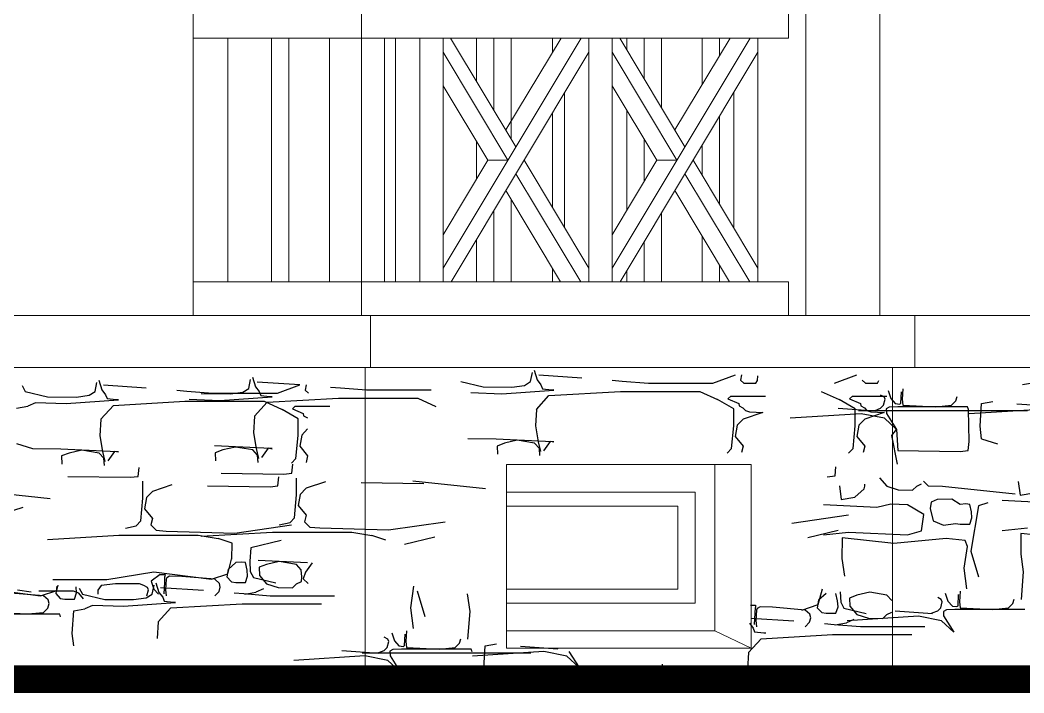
# Model space of a CAD drawing. Header units: millimetres. Extents: x 85048 to 158814, y 1395 to 38919.
# Drawn here: x 95693 to 98593, y 2807 to 4751 of the extents above; entities that cross this region are included whole.
import ezdxf

# ---------------------------------------------------------------- set-up
doc = ezdxf.new("R2010")
doc.units = ezdxf.units.MM
doc.layers.add('hatches', color=8, linetype='Continuous')
doc.layers.add('wall', color=5, linetype='Continuous')

msp = doc.modelspace()

# ---------------------------------------------------------------- linework, layer by layer
at = {"layer": 'hatches', "color": 252, "ltscale": 50, "true_color": 0x8f9991}
for p, q in [((96353.2, 3687.1, -100.2), (96358.4, 3713.2, -100.2)), ((96364, 3719.9, -100.2), (96372.6, 3691.8, -100.2)), ((97167.6, 3706.6, -96.4), (97172.7, 3732.6, -96.4)), ((97178.3, 3739.4, -96.4), (97186.9, 3711.3, -96.4)), ((97315.4, 3716.8, -40.4), (97191.5, 3724.9, -40.4)), ((97694.3, 3702.1, -40.4), (97759.3, 3726, -40.4)), ((97777, 3726.3, -40.4), (97774.5, 3710.9, -40.4)), ((97822.9, 3709.9, -40.4), (97823.7, 3723, -40.4)), ((98045.6, 3702.1, -40.4), (98110.6, 3726, -40.4)), ((98589, 3698.1, -98.4), (98725, 3720.6, -98.4)), ((95698.2, 3695.4, -100.2), (95707.7, 3677.9, -100.2)), ((95909.3, 3677.9, -100.2), (95914.5, 3704, -100.2)), ((95920.1, 3710.7, -100.2), (95928.7, 3682.6, -100.2)), ((96057.1, 3688.1, -44.2), (95933.3, 3696.2, -44.2)), ((96336.1, 3676.4, -100.2), (96353.2, 3687.1, -100.2)), ((96372.6, 3691.8, -100.2), (96383.3, 3677.9, -100.2)), ((96501, 3697.3, -44.2), (96377.2, 3705.4, -44.2)), ((96436, 3673.4, -44.2), (96501, 3697.3, -44.2)), ((96518.7, 3697.7, -44.2), (96516.3, 3682.3, -44.2)), ((96589.3, 3691, -44.2), (96618.1, 3688.5, -44.2)), ((96618.1, 3688.5, -44.2), (96693.7, 3682.6, -44.2)), ((96966, 3706.6, -96.4), (97030.4, 3691.6, -96.4)), ((97030.4, 3691.6, -96.4), (97113.6, 3690.8, -96.4)), ((97113.6, 3690.8, -96.4), (97150.4, 3695.8, -96.4)), ((97150.4, 3695.8, -96.4), (97167.6, 3706.6, -96.4)), ((97186.9, 3711.3, -96.4), (97197.6, 3697.3, -96.4)), ((97197.6, 3697.3, -96.4), (97202.1, 3686.1, -96.4)), ((97202.1, 3686.1, -96.4), (97228.9, 3683.2, -96.4)), ((97228.9, 3683.2, -96.4), (97234.9, 3683.5, -96.4)), ((97403.7, 3710.5, -40.4), (97432.4, 3708, -40.4)), ((97432.4, 3708, -40.4), (97508, 3702.1, -40.4)), ((97508, 3702.1, -40.4), (97694.3, 3702.1, -40.4)), ((97774.5, 3710.9, -40.4), (97783.8, 3702.1, -40.4)), ((97783.8, 3702.1, -40.4), (97818.7, 3702.1, -40.4)), ((97818.7, 3702.1, -40.4), (97822.9, 3709.9, -40.4)), ((98125.8, 3710.9, -40.4), (98135, 3702.1, -40.4)), ((98135, 3702.1, -40.4), (98169.9, 3702.1, -40.4)), ((98169.9, 3702.1, -40.4), (98174.1, 3709.9, -40.4)), ((98243.3, 3686.1, 13.6), (98241.6, 3655.9, 13.6)), ((95707.7, 3677.9, -100.2), (95772.2, 3662.9, -100.2)), ((95772.2, 3662.9, -100.2), (95855.3, 3662.1, -100.2)), ((95855.3, 3662.1, -100.2), (95892.2, 3667.2, -100.2)), ((95892.2, 3667.2, -100.2), (95909.3, 3677.9, -100.2)), ((95928.7, 3682.6, -100.2), (95939.3, 3668.7, -100.2)), ((95939.3, 3668.7, -100.2), (95943.9, 3657.4, -100.2)), ((95943.9, 3657.4, -100.2), (95970.6, 3654.5, -100.2)), ((95970.6, 3654.5, -100.2), (95976.6, 3654.9, -100.2)), ((96145.4, 3681.8, -44.2), (96174.1, 3679.3, -44.2)), ((96174.1, 3679.3, -44.2), (96249.8, 3673.4, -44.2)), ((96269.8, 3651.2, -100.2), (96180.6, 3654.7, -100.2)), ((96216.1, 3672.1, -100.2), (96299.2, 3671.3, -100.2)), ((96249.8, 3673.4, -44.2), (96436, 3673.4, -44.2)), ((96420.6, 3661.9, -100.2), (96269.8, 3651.2, -100.2)), ((96299.2, 3671.3, -100.2), (96336.1, 3676.4, -100.2)), ((96383.3, 3677.9, -100.2), (96387.8, 3666.6, -100.2)), ((96387.8, 3666.6, -100.2), (96414.5, 3663.7, -100.2)), ((96406.4, 3647.1, -44.2), (96612.9, 3659, -44.2)), ((96414.5, 3663.7, -100.2), (96420.6, 3664.1, -100.2)), ((96516.3, 3682.3, -44.2), (96525.5, 3673.4, -44.2)), ((96612.9, 3659, -44.2), (96841.8, 3659, -44.2)), ((96693.7, 3682.6, -44.2), (96880, 3682.6, -44.2)), ((96841.8, 3659, -44.2), (96893.5, 3635.2, 11.8)), ((97084.1, 3670.7, -96.4), (96994.9, 3674.2, -96.4)), ((97234.9, 3681.4, -96.4), (97084.1, 3670.7, -96.4)), ((97184.2, 3626.5, 15.6), (97220.7, 3666.6, -40.4)), ((97220.7, 3666.6, -40.4), (97427.2, 3678.5, -40.4)), ((97427.2, 3678.5, -40.4), (97656.1, 3678.5, -40.4)), ((97656.1, 3678.5, -40.4), (97707.8, 3654.7, 15.6)), ((97754.3, 3628.1, 15.6), (97707.8, 3654.7, 15.6)), ((97746, 3664.6, 15.6), (97737.7, 3656.5, 15.6)), ((97737.7, 3656.5, 15.6), (97769.2, 3643.1, 15.6)), ((97746, 3664.6, 15.6), (97846, 3664.6, 15.6)), ((98007.3, 3678.5, -40.4), (98059.1, 3654.7, 15.6)), ((98105.5, 3628.1, 15.6), (98059.1, 3654.7, 15.6)), ((98097.3, 3664.6, 15.6), (98088.9, 3656.5, 15.6)), ((98088.9, 3656.5, 15.6), (98120.4, 3643.1, 15.6)), ((98097.3, 3664.6, 15.6), (98197.2, 3664.6, 15.6)), ((98188.9, 3662.3, 13.6), (98178.7, 3667.9, 13.6)), ((98187.3, 3638.1, 13.6), (98191.9, 3655.5, 13.6)), ((98191.9, 3655.5, 13.6), (98188.9, 3662.3, 13.6)), ((98200.3, 3680.8, 13.6), (98208.1, 3657.7, 13.6)), ((98208.1, 3657.7, 13.6), (98221, 3643.4, 13.6)), ((98237.6, 3644.3, 13.6), (98239.1, 3677, 13.6)), ((98241.6, 3655.9, 13.6), (98243.3, 3638.1, 13.6)), ((98396.1, 3650.8, 13.6), (98399.8, 3663.8, 13.6)), ((95682.6, 3629.6, -100.2), (95714.7, 3635.7, -100.2)), ((95736.7, 3645.5, -100.2), (95714.7, 3635.7, -100.2)), ((95825.8, 3642, -100.2), (95736.7, 3645.5, -100.2)), ((95976.6, 3652.8, -100.2), (95825.8, 3642, -100.2)), ((95926, 3597.9, 11.8), (95962.5, 3637.9, -44.2)), ((95962.5, 3637.9, -44.2), (96169, 3649.8, -44.2)), ((96169, 3649.8, -44.2), (96397.8, 3649.8, -44.2)), ((96369.9, 3607.1, 11.8), (96406.4, 3647.1, -44.2)), ((96397.8, 3649.8, -44.2), (96449.5, 3626.1, 11.8)), ((96496, 3599.5, 11.8), (96449.5, 3626.1, 11.8)), ((96487.8, 3635.9, 11.8), (96479.4, 3627.8, 11.8)), ((96479.4, 3627.8, 11.8), (96510.9, 3614.4, 11.8)), ((96487.8, 3635.9, 11.8), (96587.7, 3635.9, 11.8)), ((97184.2, 3626.5, 15.6), (97181.6, 3578.6, 15.6)), ((97754.4, 3579.3, 15.6), (97754.3, 3628.1, 15.6)), ((97769.2, 3643.1, 15.6), (97770, 3636.6, 15.6)), ((97770, 3636.6, 15.6), (97781, 3630.5, 15.6)), ((97781, 3630.5, 15.6), (97788.2, 3622.8, 15.6)), ((98055.9, 3630.1, 13.6), (98163.5, 3622.2, 13.6)), ((98105.7, 3579.3, 15.6), (98105.5, 3628.1, 15.6)), ((98120.4, 3643.1, 15.6), (98121.3, 3636.6, 15.6)), ((98121.3, 3636.6, 15.6), (98132.3, 3630.5, 15.6)), ((98132.3, 3630.5, 15.6), (98139.4, 3622.8, 15.6)), ((98163, 3623.6, 13.6), (98178.7, 3630.1, 13.6)), ((98178.7, 3630.1, 13.6), (98187.3, 3638.1, 13.6)), ((98204, 3632.4, 13.6), (98195, 3627.6, 13.6)), ((98195, 3627.6, 13.6), (98195.7, 3614.8, 13.6)), ((98228.3, 3633.6, 13.6), (98204, 3632.4, 13.6)), ((98221, 3643.4, 13.6), (98234.1, 3641.7, 13.6)), ((98430.1, 3633.6, 13.6), (98228.3, 3633.6, 13.6)), ((98234.1, 3641.7, 13.6), (98237.6, 3644.3, 13.6)), ((98243.3, 3638.1, 13.6), (98338.3, 3634, 13.6)), ((98338.3, 3634, 13.6), (98383.5, 3638.1, 13.6)), ((98383.5, 3638.1, 13.6), (98396.1, 3650.8, 13.6)), ((98432.5, 3626.3, 13.6), (98430.1, 3633.6, 13.6)), ((98434.8, 3533.7, 13.6), (98432.5, 3626.3, 13.6)), ((98639.9, 3626.5, -98.4), (98434.3, 3613.2, -98.4)), ((98466.3, 3578, 13.6), (98470.8, 3643.1, 13.6)), ((98470.8, 3643.1, 13.6), (98502.9, 3649.2, 13.6)), ((98572.8, 3642.6, -98.4), (98680.4, 3634.7, -98.4)), ((95926, 3597.9, 11.8), (95923.3, 3549.9, 11.8)), ((96369.9, 3607.1, 11.8), (96367.3, 3559.1, 11.8)), ((96496.2, 3550.6, 11.8), (96496, 3599.5, 11.8)), ((96510.9, 3614.4, 11.8), (96511.8, 3607.9, 11.8)), ((96511.8, 3607.9, 11.8), (96522.8, 3601.8, 11.8)), ((97781.6, 3598.5, 15.6), (97764.5, 3580.7, 15.6)), ((97838.1, 3617.4, 15.6), (97781.6, 3598.5, 15.6)), ((97788.2, 3622.8, 15.6), (97799.6, 3619.3, 15.6)), ((97799.6, 3619.3, 15.6), (97838.1, 3617.4, 15.6)), ((98123, 3613.9, 13.6), (97917.4, 3600.7, 13.6)), ((98115.3, 3622.7, 124.5), (98602.8, 3622.7, 124.5)), ((98132.9, 3598.5, 15.6), (98115.7, 3580.7, 15.6)), ((98189.6, 3600.7, 13.6), (98123, 3613.9, 13.6)), ((98189.4, 3617.4, 15.6), (98132.9, 3598.5, 15.6)), ((98139.4, 3622.8, 15.6), (98150.9, 3619.3, 15.6)), ((98150.9, 3619.3, 15.6), (98189.4, 3617.4, 15.6)), ((98163.5, 3622.2, 13.6), (98163, 3623.6, 13.6)), ((98225, 3568.2, 13.6), (98189.6, 3600.7, 13.6)), ((98195.7, 3614.8, 13.6), (98225, 3568.2, 13.6)), ((96523.3, 3569.8, 11.8), (96506.2, 3552.1, 11.8)), ((97181.6, 3578.6, 15.6), (97189, 3533.1, 15.6)), ((97747.9, 3513.4, 15.6), (97754.4, 3579.3, 15.6)), ((97764.5, 3580.7, 15.6), (97759, 3548.5, 15.6)), ((98099.2, 3513.4, 15.6), (98105.7, 3579.3, 15.6)), ((98115.7, 3580.7, 15.6), (98110.3, 3548.5, 15.6)), ((98211, 3551.1, 13.6), (98225, 3568.2, 13.6)), ((98225, 3568.2, 13.6), (98228.3, 3507.7, 13.6)), ((98470.8, 3541.5, 13.6), (98466.3, 3578, 13.6)), ((95923.3, 3549.9, 11.8), (95930.7, 3504.5, 11.8)), ((96367.3, 3559.1, 11.8), (96374.7, 3513.7, 11.8)), ((96489.7, 3484.7, 11.8), (96496.2, 3550.6, 11.8)), ((96506.2, 3552.1, 11.8), (96500.8, 3519.8, 11.8)), ((96986.5, 3542.3, -96.4), (97068.3, 3541.5, -96.4)), ((97068.3, 3541.5, -96.4), (97210.9, 3534.5, -96.4)), ((97759, 3548.5, 15.6), (97781.6, 3520.5, 15.6)), ((98110.3, 3548.5, 15.6), (98132.9, 3520.5, 15.6)), ((98228.1, 3468.5, 13.6), (98211, 3551.1, 13.6)), ((98470.8, 3541.5, 13.6), (98516.5, 3527.1, 13.6)), ((95682.6, 3528.1, -100.2), (95728.3, 3513.6, -100.2)), ((95728.3, 3513.6, -100.2), (95810, 3512.8, -100.2)), ((95810, 3512.8, -100.2), (95952.6, 3505.8, -100.2)), ((96254, 3522, -100.2), (96396.6, 3515, -100.2)), ((96314.8, 3517.7, -100.2), (96278.2, 3509.2, -100.2)), ((96364.8, 3509.2, -100.2), (96314.8, 3517.7, -100.2)), ((96374.7, 3513.7, 11.8), (96381.4, 3484.8, 11.8)), ((96409.5, 3514, -100.2), (96390.2, 3487.3, -100.2)), ((96396.6, 3515, -100.2), (96420.6, 3514.3, -100.2)), ((96420.6, 3511.8, -100.2), (96409.5, 3514, -100.2)), ((96500.8, 3519.8, 11.8), (96523.3, 3491.8, 11.8)), ((97092.5, 3528.7, -96.4), (97070.6, 3520.6, -96.4)), ((97070.6, 3520.6, -96.4), (97071.6, 3497.2, -96.4)), ((97129.2, 3537.2, -96.4), (97092.5, 3528.7, -96.4)), ((97179.1, 3528.7, -96.4), (97129.2, 3537.2, -96.4)), ((97192.8, 3513.8, -96.4), (97179.1, 3528.7, -96.4)), ((97189, 3533.1, 15.6), (97195.7, 3504.3, 15.6)), ((97194.3, 3492.7, -96.4), (97192.8, 3513.8, -96.4)), ((97223.8, 3533.5, -96.4), (97204.5, 3506.8, -96.4)), ((97210.9, 3534.5, -96.4), (97234.9, 3533.8, -96.4)), ((97234.9, 3531.3, -96.4), (97223.8, 3533.5, -96.4)), ((97735.2, 3499.5, 15.6), (97747.9, 3513.4, 15.6)), ((97781.6, 3520.5, 15.6), (97777.2, 3502, 15.6)), ((98086.5, 3499.5, 15.6), (98099.2, 3513.4, 15.6)), ((98132.9, 3520.5, 15.6), (98128.4, 3502, 15.6)), ((98432, 3507.7, 13.6), (98434.8, 3533.7, 13.6)), ((95834.2, 3500, -100.2), (95812.4, 3492, -100.2)), ((95812.4, 3492, -100.2), (95813.3, 3468.6, -100.2)), ((95870.9, 3508.6, -100.2), (95834.2, 3500, -100.2)), ((95920.8, 3500, -100.2), (95870.9, 3508.6, -100.2)), ((95934.5, 3485.1, -100.2), (95920.8, 3500, -100.2)), ((95930.7, 3504.5, 11.8), (95937.5, 3475.6, 11.8)), ((95936.1, 3464.1, -100.2), (95934.5, 3485.1, -100.2)), ((95965.5, 3504.8, -100.2), (95946.2, 3478.1, -100.2)), ((95952.6, 3505.8, -100.2), (95976.6, 3505.1, -100.2)), ((95976.6, 3502.6, -100.2), (95965.5, 3504.8, -100.2)), ((96278.2, 3509.2, -100.2), (96256.3, 3501.2, -100.2)), ((96256.3, 3501.2, -100.2), (96257.3, 3477.8, -100.2)), ((96378.4, 3494.3, -100.2), (96364.8, 3509.2, -100.2)), ((96380, 3473.3, -100.2), (96378.4, 3494.3, -100.2)), ((96477, 3470.8, 11.8), (96489.7, 3484.7, 11.8)), ((96523.3, 3491.8, 11.8), (96518.9, 3473.3, 11.8)), ((98228.3, 3507.7, 13.6), (98409.1, 3504.9, 13.6)), ((98409.1, 3504.9, 13.6), (98432, 3507.7, 13.6)), ((96033.8, 3432.9, 11.8), (96036.5, 3458.9, 11.8)), ((96477.7, 3442.1, 11.8), (96480.5, 3468.1, 11.8)), ((98047.2, 3434.3, 15.6), (98049.9, 3460.4, 15.6)), ((95830.1, 3432.9, 11.8), (96010.9, 3430.1, 11.8)), ((96010.9, 3430.1, 11.8), (96033.8, 3432.9, 11.8)), ((96274, 3442.1, 11.8), (96454.8, 3439.3, 11.8)), ((96437.7, 3405.7, 11.8), (96440.4, 3431.7, 11.8)), ((96454.8, 3439.3, 11.8), (96477.7, 3442.1, 11.8)), ((96491.6, 3379.2, -44.2), (96491.4, 3428, -44.2)), ((98024.3, 3431.6, 15.6), (98047.2, 3434.3, 15.6)), ((98175.6, 3429.1, 13.6), (98196.5, 3404.5, 13.6)), ((96047.6, 3370, -44.2), (96047.4, 3418.8, -44.2)), ((96131.3, 3408.1, -44.2), (96074.8, 3389.2, -44.2)), ((96234, 3405.7, 11.8), (96414.8, 3402.9, 11.8)), ((96414.8, 3402.9, 11.8), (96437.7, 3405.7, 11.8)), ((96518.7, 3398.4, -44.2), (96501.6, 3380.6, -44.2)), ((96575.3, 3417.3, -44.2), (96518.7, 3398.4, -44.2)), ((96677.9, 3414.9, 11.8), (96858.7, 3412.1, 11.8)), ((96827.7, 3419.7, -96.4), (97037.6, 3397.7, -96.4)), ((98059.6, 3405.1, 13.6), (98065.3, 3366, 13.6)), ((98104.6, 3372.5, 13.6), (98131.3, 3396.8, 13.6)), ((98131.3, 3396.8, 13.6), (98133.7, 3404.1, 13.6)), ((98133.7, 3404.1, 13.6), (98133, 3410, 13.6)), ((98196.5, 3404.5, 13.6), (98229.7, 3394.1, 13.6)), ((98229.7, 3394.1, 13.6), (98271.2, 3393.2, 13.6)), ((98271.2, 3393.2, 13.6), (98283.1, 3404.5, 13.6)), ((98283.1, 3404.5, 13.6), (98297.4, 3411.3, 13.6)), ((98302.6, 3418.9, 13.6), (98316.5, 3405.8, 13.6)), ((98316.5, 3405.8, 13.6), (98357.6, 3404.5, 13.6)), ((98357.6, 3404.5, 13.6), (98567.6, 3382.5, 13.6)), ((98576.5, 3417.6, -98.4), (98582.2, 3378.5, -98.4)), ((95569.4, 3391.1, -100.2), (95779.4, 3369.1, -100.2)), ((96041.1, 3304.1, -44.2), (96047.6, 3370, -44.2)), ((96057.7, 3371.4, -44.2), (96052.2, 3339.2, -44.2)), ((96074.8, 3389.2, -44.2), (96057.7, 3371.4, -44.2)), ((96485, 3313.3, -44.2), (96491.6, 3379.2, -44.2)), ((96501.6, 3380.6, -44.2), (96496.1, 3348.4, -44.2)), ((98065, 3366, 13.6), (98104.6, 3372.5, 13.6)), ((98342.3, 3366.1, 13.6), (98324.8, 3358, 13.6)), ((98384.5, 3366.7, 13.6), (98342.3, 3366.1, 13.6)), ((98408.5, 3351.9, 13.6), (98384.5, 3366.7, 13.6)), ((98581.9, 3378.5, -98.4), (98621.5, 3385, -98.4)), ((95700.8, 3342.7, -100.2), (95673.4, 3333.9, -100.2)), ((96052.2, 3339.2, -44.2), (96074.8, 3311.2, -44.2)), ((96496.1, 3348.4, -44.2), (96518.7, 3320.4, -44.2)), ((98167.9, 3342.9, 13.6), (98013.5, 3350.5, 13.6)), ((98208.7, 3352.3, 13.6), (98167.9, 3342.9, 13.6)), ((98256.2, 3350.5, 13.6), (98208.7, 3352.3, 13.6)), ((98303.8, 3322.8, 13.6), (98256.2, 3350.5, 13.6)), ((98324.8, 3358, 13.6), (98322.5, 3339.8, 13.6)), ((98322.5, 3339.8, 13.6), (98330.6, 3304, 13.6)), ((98424.6, 3353.3, 13.6), (98408.5, 3351.9, 13.6)), ((98436.2, 3351.9, 13.6), (98424.6, 3353.3, 13.6)), ((98441.2, 3330, 13.6), (98436.2, 3351.9, 13.6)), ((98461.6, 3347.3, 13.6), (98439.1, 3217, 13.6)), ((98489, 3356.1, 13.6), (98461.6, 3347.3, 13.6)), ((98684.8, 3355.4, -98.4), (98530.4, 3363, -98.4)), ((96074.8, 3311.2, -44.2), (96070.3, 3292.7, -44.2)), ((96472.4, 3299.4, -44.2), (96485, 3313.3, -44.2)), ((96518.7, 3320.4, -44.2), (96514.3, 3301.9, -44.2)), ((97922.7, 3297.5, -40.4), (98085.8, 3321.4, -40.4)), ((98296.8, 3275.6, 13.6), (98303.8, 3322.8, 13.6)), ((98436.2, 3294.8, 13.6), (98442.3, 3312.8, 13.6)), ((98442.3, 3312.8, 13.6), (98441.2, 3330, 13.6)), ((95997.4, 3283.5, -44.2), (96028.4, 3290.2, -44.2)), ((96028.4, 3290.2, -44.2), (96041.1, 3304.1, -44.2)), ((96070.3, 3292.7, -44.2), (96085.7, 3277.2, -44.2)), ((96313.2, 3268.8, -44.2), (96476.3, 3292.7, -44.2)), ((96441.3, 3292.7, -44.2), (96472.4, 3299.4, -44.2)), ((96514.3, 3301.9, -44.2), (96529.6, 3286.4, -44.2)), ((96529.6, 3286.4, -44.2), (96558.3, 3283.9, -44.2)), ((96558.3, 3283.9, -44.2), (96757.2, 3278, -44.2)), ((96757.2, 3278, -44.2), (96920.3, 3301.9, -44.2)), ((98330.6, 3304, 13.6), (98360.3, 3291.8, 13.6)), ((98360.3, 3291.8, 13.6), (98395.3, 3296.5, 13.6)), ((98395.3, 3296.5, 13.6), (98408.5, 3294.8, 13.6)), ((98408.5, 3294.8, 13.6), (98436.2, 3294.8, 13.6)), ((98530.4, 3276, -98.4), (98603, 3284.1, -98.4)), ((95771.6, 3250.8, -156.2), (95978.1, 3262.7, -156.2)), ((95978.1, 3262.7, -156.2), (96207, 3262.7, -156.2)), ((96085.7, 3277.2, -44.2), (96114.4, 3274.7, -44.2)), ((96114.4, 3274.7, -44.2), (96313.2, 3268.8, -44.2)), ((96207, 3262.7, -156.2), (96265.1, 3252.9, -100.2)), ((96215.6, 3260, -156.2), (96422.1, 3271.9, -156.2)), ((96305.7, 3239.8, -100.2), (96265.1, 3252.9, -100.2)), ((96422.1, 3271.9, -156.2), (96650.9, 3271.9, -156.2)), ((96650.9, 3271.9, -156.2), (96709.1, 3262.1, -100.2)), ((96749.7, 3249, -100.2), (96709.1, 3262.1, -100.2)), ((96890.8, 3256.8, -100.2), (96802.9, 3235.9, -100.2)), ((98056.4, 3276.3, -96.4), (97968.5, 3255.4, -96.4)), ((98013.5, 3263.5, 13.6), (98086.1, 3271.6, 13.6)), ((98067.4, 3255.6, 13.6), (98066.7, 3195.8, 13.6)), ((98216.8, 3238.5, 13.6), (98067.4, 3255.6, 13.6)), ((98086.1, 3271.6, 13.6), (98256.2, 3263.5, 13.6)), ((98368.1, 3253.3, 13.6), (98216.8, 3238.5, 13.6)), ((98256.2, 3263.5, 13.6), (98296.8, 3275.6, 13.6)), ((98423.1, 3248, 13.6), (98368.1, 3253.3, 13.6)), ((98584.3, 3268.2, -98.4), (98583.6, 3208.3, -98.4)), ((98733.7, 3251, -98.4), (98584.3, 3268.2, -98.4)), ((96303.9, 3193.6, -100.2), (96305.7, 3239.8, -100.2)), ((96359, 3226.7, -100.2), (96356.3, 3187.6, -100.2)), ((96446.9, 3247.6, -100.2), (96359, 3226.7, -100.2)), ((98420.5, 3167.5, 13.6), (98429.8, 3230, 13.6)), ((98429.8, 3230, 13.6), (98423.1, 3248, 13.6)), ((96292.7, 3151.5, -100.2), (96304.8, 3197.2, -100.2)), ((96380.6, 3191, 11.8), (96523.2, 3183.9, 11.8)), ((98066.7, 3195.8, 13.6), (98074.3, 3144.6, 13.6)), ((98439.1, 3217, 13.6), (98461.6, 3142.9, 13.6)), ((98583.6, 3208.3, -98.4), (98591.2, 3157.1, -98.4)), ((96293.4, 3163.8, -100.2), (96290.1, 3142.3, -100.2)), ((96316.1, 3183.6, -100.2), (96293.4, 3163.8, -100.2)), ((96332.3, 3185, -100.2), (96316.1, 3183.6, -100.2)), ((96343.9, 3183.6, -100.2), (96332.3, 3185, -100.2)), ((96348.9, 3161.6, -100.2), (96343.9, 3183.6, -100.2)), ((96350, 3144.4, -100.2), (96348.9, 3161.6, -100.2)), ((96356.3, 3187.6, -100.2), (96357.7, 3158.1, -100.2)), ((96404.8, 3178.1, 11.8), (96383, 3170.1, 11.8)), ((96383, 3170.1, 11.8), (96383.9, 3146.7, 11.8)), ((96441.5, 3186.7, 11.8), (96404.8, 3178.1, 11.8)), ((96491.4, 3178.1, 11.8), (96441.5, 3186.7, 11.8)), ((96505.1, 3163.3, 11.8), (96491.4, 3178.1, 11.8)), ((96506.7, 3142.2, 11.8), (96505.1, 3163.3, 11.8)), ((96536.1, 3183, 11.8), (96516.8, 3156.2, 11.8)), ((98428.1, 3107.9, 13.6), (98420.5, 3167.5, 13.6)), ((95787.5, 3135.3, -100.2), (95943.4, 3134.8, -100.2)), ((95943.4, 3134.8, -100.2), (96079.4, 3157.3, -100.2)), ((96097.2, 3149.8, -100.2), (96071.5, 3130, -100.2)), ((96079.4, 3157.3, -100.2), (96245.9, 3135.4, -100.2)), ((96097.2, 3149.8, -100.2), (96111.5, 3149.7, -100.2)), ((96110.4, 3126.2, -100.2), (96111.1, 3143.3, -100.2)), ((96111.5, 3149.7, -100.2), (96111.1, 3143.3, -100.2)), ((96114.6, 3135.4, -100.2), (96112.9, 3105.1, -100.2)), ((96116.1, 3140, -100.2), (96114.6, 3135.4, -100.2)), ((96124.6, 3144.9, -100.2), (96116.1, 3140, -100.2)), ((96160.2, 3143.3, -100.2), (96124.6, 3144.9, -100.2)), ((96254.8, 3135.4, -100.2), (96160.2, 3143.3, -100.2)), ((96245.9, 3135.4, -100.2), (96292.7, 3151.5, -100.2)), ((96268.3, 3123.7, -100.2), (96254.8, 3135.4, -100.2)), ((96290.1, 3142.3, -100.2), (96303, 3128.1, -100.2)), ((96343.9, 3126.4, -100.2), (96350, 3144.4, -100.2)), ((96357.7, 3158.1, -100.2), (96367.2, 3140.6, -100.2)), ((96367.2, 3140.6, -100.2), (96431.6, 3125.5, -100.2)), ((96383.9, 3146.7, 11.8), (96404.8, 3122.1, 11.8)), ((96505.7, 3128.9, 11.8), (96506.7, 3142.2, 11.8)), ((96516.8, 3156.2, 11.8), (96510.9, 3136.5, 11.8)), ((96510.9, 3136.5, 11.8), (96524.8, 3123.5, 11.8)), ((98591.2, 3157.1, -98.4), (98584.9, 3076.8, -98.4)), ((95585.1, 3109.4, -96.4), (95751.7, 3087.4, -96.4)), ((95685.5, 3105.3, -100.2), (95724.9, 3098.9, -100.2)), ((95751.7, 3087.4, -96.4), (95798.4, 3103.6, -96.4)), ((95799.1, 3115.8, -96.4), (95795.9, 3094.4, -96.4)), ((95798.4, 3103.6, -96.4), (95802.4, 3118.7, -96.4)), ((95855.7, 3096.5, -96.4), (95854.6, 3113.7, -96.4)), ((95863.4, 3110.2, -96.4), (95872.9, 3092.6, -96.4)), ((95917.5, 3104.4, -100.2), (95917.1, 3092.2, -100.2)), ((95927.2, 3117.1, -100.2), (95917.5, 3104.4, -100.2)), ((95968.5, 3122.6, -100.2), (95927.2, 3117.1, -100.2)), ((96001.4, 3122.8, -100.2), (95968.5, 3122.6, -100.2)), ((96037.1, 3122.5, -100.2), (96001.4, 3122.8, -100.2)), ((96049.9, 3117.1, -100.2), (96037.1, 3122.5, -100.2)), ((96060.2, 3111.5, -100.2), (96049.9, 3117.1, -100.2)), ((96058.5, 3087.4, -100.2), (96063.2, 3104.7, -100.2)), ((96063.2, 3104.7, -100.2), (96060.2, 3111.5, -100.2)), ((96071.5, 3130, -100.2), (96079.4, 3106.9, -100.2)), ((96074.5, 3092.6, -96.4), (96079.7, 3118.7, -96.4)), ((96079.4, 3106.9, -100.2), (96092.3, 3092.7, -100.2)), ((96085.2, 3125.4, -96.4), (96093.8, 3097.3, -96.4)), ((96222.3, 3102.8, -40.4), (96098.5, 3110.9, -40.4)), ((96108.9, 3093.5, -100.2), (96110.4, 3126.2, -100.2)), ((96112.9, 3105.1, -100.2), (96114.6, 3087.4, -100.2)), ((96267.3, 3100, -100.2), (96271, 3113, -100.2)), ((96271, 3113, -100.2), (96268.3, 3123.7, -100.2)), ((96303, 3128.1, -100.2), (96316.1, 3126.4, -100.2)), ((96316.1, 3126.4, -100.2), (96343.9, 3126.4, -100.2)), ((96396.1, 3108.2, -100.2), (96374.1, 3098.4, -100.2)), ((96404.8, 3122.1, 11.8), (96438, 3111.8, 11.8)), ((96438, 3111.8, 11.8), (96479.5, 3110.8, 11.8)), ((96479.5, 3110.8, 11.8), (96491.4, 3122.1, 11.8)), ((96491.4, 3122.1, 11.8), (96505.7, 3128.9, 11.8)), ((96821.2, 3052.7, 17.4), (96830.5, 3115.3, 17.4)), ((97998.5, 3062.8, -94.6), (98010.7, 3108.4, -94.6)), ((95760.5, 3087.4, -96.4), (95665.9, 3095.4, -96.4)), ((95846.4, 3101.3, -100.2), (95746.4, 3101.3, -100.2)), ((95774, 3075.8, -96.4), (95760.5, 3087.4, -96.4)), ((95776.8, 3065.1, -96.4), (95774, 3075.8, -96.4)), ((95795.9, 3094.4, -96.4), (95808.7, 3080.1, -96.4)), ((95808.7, 3080.1, -96.4), (95821.9, 3078.4, -96.4)), ((95821.9, 3078.4, -96.4), (95849.6, 3078.4, -96.4)), ((95862.5, 3095.2, -100.2), (95846.4, 3101.3, -100.2)), ((95849.6, 3078.4, -96.4), (95855.7, 3096.5, -96.4)), ((95875.4, 3079.3, -100.2), (95862.5, 3095.2, -100.2)), ((95872.9, 3092.6, -96.4), (95937.4, 3077.6, -96.4)), ((95937.4, 3077.6, -96.4), (96020.5, 3076.8, -96.4)), ((96020.5, 3076.8, -96.4), (96057.3, 3081.9, -96.4)), ((96057.3, 3081.9, -96.4), (96074.5, 3092.6, -96.4)), ((96093.8, 3097.3, -96.4), (96104.5, 3083.4, -96.4)), ((96104.5, 3083.4, -96.4), (96109, 3072.1, -96.4)), ((96254.8, 3087.4, -100.2), (96267.3, 3100, -100.2)), ((96310.6, 3096.5, -40.4), (96339.3, 3094, -40.4)), ((96339.3, 3094, -40.4), (96415, 3088.1, -40.4)), ((96342.1, 3092.3, -100.2), (96374.1, 3098.4, -100.2)), ((96415, 3088.1, -40.4), (96601.2, 3088.1, -40.4)), ((96839.8, 3102.3, 17.4), (96862.3, 3028.1, 17.4)), ((96984.3, 3093.6, -94.6), (96991.9, 3042.4, -94.6)), ((97999.2, 3075, -94.6), (97995.9, 3053.5, -94.6)), ((98021.9, 3094.8, -94.6), (97999.2, 3075, -94.6)), ((98054.7, 3072.9, -94.6), (98049.7, 3094.8, -94.6)), ((98062.1, 3098.9, -94.6), (98063.5, 3069.3, -94.6)), ((98110.6, 3089.4, 17.4), (98088.8, 3081.3, 17.4)), ((98088.8, 3081.3, 17.4), (98089.7, 3057.9, 17.4)), ((98147.3, 3097.9, 17.4), (98110.6, 3089.4, 17.4)), ((98197.2, 3089.4, 17.4), (98147.3, 3097.9, 17.4)), ((98210.9, 3074.5, 17.4), (98197.2, 3089.4, 17.4)), ((98354.1, 3077, 17.4), (98343.8, 3082.6, 17.4)), ((98357.1, 3070.3, 17.4), (98354.1, 3077, 17.4)), ((98365.4, 3095.5, 17.4), (98373.3, 3072.4, 17.4)), ((98402.8, 3059, 17.4), (98404.3, 3091.7, 17.4)), ((98408.5, 3100.9, 17.4), (98406.8, 3070.6, 17.4)), ((98561.3, 3065.5, 17.4), (98565, 3078.5, 17.4)), ((95760.5, 3039.4, -96.4), (95773.1, 3052, -96.4)), ((95773.1, 3052, -96.4), (95776.8, 3065.1, -96.4)), ((95847.8, 3044.3, -96.4), (95879.8, 3050.5, -96.4)), ((95901.9, 3060.2, -96.4), (95879.8, 3050.5, -96.4)), ((95991, 3056.7, -96.4), (95901.9, 3060.2, -96.4)), ((96141.8, 3067.5, -96.4), (95991, 3056.7, -96.4)), ((96091.2, 3012.6, 15.6), (96127.7, 3052.6, -40.4)), ((96109, 3072.1, -96.4), (96135.8, 3069.2, -96.4)), ((96127.7, 3052.6, -40.4), (96334.1, 3064.5, -40.4)), ((96135.8, 3069.2, -96.4), (96141.8, 3069.6, -96.4)), ((96334.1, 3064.5, -40.4), (96563, 3064.5, -40.4)), ((96828.8, 2993.1, 17.4), (96821.2, 3052.7, 17.4)), ((97803, 3061, -94.6), (97817.3, 3060.9, -94.6)), ((97816.2, 3037.4, -94.6), (97816.9, 3054.5, -94.6)), ((97817.3, 3060.9, -94.6), (97816.9, 3054.5, -94.6)), ((97820.4, 3046.6, -94.6), (97818.7, 3016.4, -94.6)), ((97821.9, 3051.3, -94.6), (97820.4, 3046.6, -94.6)), ((97830.4, 3056.1, -94.6), (97821.9, 3051.3, -94.6)), ((97866, 3054.6, -94.6), (97830.4, 3056.1, -94.6)), ((97960.6, 3046.6, -94.6), (97866, 3054.6, -94.6)), ((97951.7, 3046.6, -94.6), (97998.5, 3062.8, -94.6)), ((97974.1, 3035, -94.6), (97960.6, 3046.6, -94.6)), ((97995.9, 3053.5, -94.6), (98008.8, 3039.3, -94.6)), ((98049.7, 3037.6, -94.6), (98055.8, 3055.7, -94.6)), ((98055.8, 3055.7, -94.6), (98054.7, 3072.9, -94.6)), ((98063.5, 3069.3, -94.6), (98073, 3051.8, -94.6)), ((98073, 3051.8, -94.6), (98137.4, 3036.8, -94.6)), ((98089.7, 3057.9, 17.4), (98110.6, 3033.4, 17.4)), ((98343.8, 3044.8, 17.4), (98352.4, 3052.9, 17.4)), ((98352.4, 3052.9, 17.4), (98357.1, 3070.3, 17.4)), ((98369.2, 3047.1, 17.4), (98360.1, 3042.3, 17.4)), ((98393.5, 3048.3, 17.4), (98369.2, 3047.1, 17.4)), ((98373.3, 3072.4, 17.4), (98386.2, 3058.2, 17.4)), ((98386.2, 3058.2, 17.4), (98399.3, 3056.5, 17.4)), ((98595.3, 3048.3, 17.4), (98393.5, 3048.3, 17.4)), ((98399.3, 3056.5, 17.4), (98402.8, 3059, 17.4)), ((98406.8, 3070.6, 17.4), (98408.5, 3052.9, 17.4)), ((98408.5, 3052.9, 17.4), (98503.5, 3048.7, 17.4)), ((98503.5, 3048.7, 17.4), (98548.7, 3052.9, 17.4)), ((98548.7, 3052.9, 17.4), (98561.3, 3065.5, 17.4)), ((95807, 3034.9, -96.4), (95605.3, 3034.9, -96.4)), ((95620.3, 3039.4, -96.4), (95715.3, 3035.3, -96.4)), ((95715.3, 3035.3, -96.4), (95760.5, 3039.4, -96.4)), ((95809.5, 3027.5, -96.4), (95807, 3034.9, -96.4)), ((95843.3, 2979.2, -96.4), (95847.8, 3044.3, -96.4)), ((96991.9, 3042.4, -94.6), (96985.6, 2962.1, -94.6)), ((97928.1, 3014.1, -34.8), (97804.3, 3022.2, -34.8)), ((97814.7, 3004.7, -94.6), (97816.2, 3037.4, -94.6)), ((97973.1, 3011.2, -94.6), (97976.9, 3024.2, -94.6)), ((97976.9, 3024.2, -94.6), (97974.1, 3035, -94.6)), ((98008.8, 3039.3, -94.6), (98021.9, 3037.6, -94.6)), ((98021.9, 3037.6, -94.6), (98049.7, 3037.6, -94.6)), ((98101.9, 3019.4, -94.6), (98079.9, 3009.6, -94.6)), ((98288.2, 3028.7, 17.4), (98082.5, 3015.4, 17.4)), ((98110.6, 3033.4, 17.4), (98143.8, 3023, 17.4)), ((98143.8, 3023, 17.4), (98185.3, 3022, 17.4)), ((98185.3, 3022, 17.4), (98197.2, 3033.4, 17.4)), ((98197.2, 3033.4, 17.4), (98211.5, 3040.2, 17.4)), ((98221.1, 3044.8, 17.4), (98328.7, 3036.9, 17.4)), ((98354.8, 3015.4, 17.4), (98288.2, 3028.7, 17.4)), ((98328.1, 3038.3, 17.4), (98343.8, 3044.8, 17.4)), ((98328.7, 3036.9, 17.4), (98328.1, 3038.3, 17.4)), ((98360.1, 3042.3, 17.4), (98360.9, 3029.5, 17.4)), ((98360.9, 3029.5, 17.4), (98390.1, 2983, 17.4)), ((96091.2, 3012.6, 15.6), (96088.5, 2964.7, 15.6)), ((97799.6, 3008.5, -90.8), (97810.3, 2994.6, -90.8)), ((97810.3, 2994.6, -90.8), (97814.9, 2983.4, -90.8)), ((97818.7, 3016.4, -94.6), (97820.4, 2998.6, -94.6)), ((97960.6, 2998.6, -94.6), (97973.1, 3011.2, -94.6)), ((98016.4, 3007.7, -34.8), (98045.1, 3005.3, -34.8)), ((98045.1, 3005.3, -34.8), (98120.8, 2999.4, -34.8)), ((98047.9, 3003.5, -94.6), (98079.9, 3009.6, -94.6)), ((98120.8, 2999.4, -34.8), (98307, 2999.4, -34.8)), ((98390.1, 2983, 17.4), (98354.8, 3015.4, 17.4)), ((95847.8, 2942.8, -96.4), (95843.3, 2979.2, -96.4)), ((96754.8, 2962.3, 21.2), (96744.5, 2967.9, 21.2)), ((96757.8, 2955.5, 21.2), (96754.8, 2962.3, 21.2)), ((96766.2, 2980.8, 21.2), (96774, 2957.7, 21.2)), ((96803.5, 2944.3, 21.2), (96805, 2977, 21.2)), ((96809.2, 2986.2, 21.2), (96807.5, 2955.9, 21.2)), ((96962, 2950.8, 21.2), (96965.7, 2963.8, 21.2)), ((97797, 2923.8, 21.2), (97833.5, 2963.8, -34.8)), ((97814.9, 2983.4, -90.8), (97841.6, 2980.4, -90.8)), ((97833.5, 2963.8, -34.8), (98040, 2975.8, -34.8)), ((97841.6, 2980.4, -90.8), (97847.6, 2980.8, -90.8)), ((98040, 2975.8, -34.8), (98268.8, 2975.8, -34.8)), ((96621.8, 2930.1, 21.2), (96729.4, 2922.2, 21.2)), ((96728.9, 2923.6, 21.2), (96744.5, 2930.1, 21.2)), ((96744.5, 2930.1, 21.2), (96753.2, 2938.2, 21.2)), ((96753.2, 2938.2, 21.2), (96757.8, 2955.5, 21.2)), ((96769.9, 2932.4, 21.2), (96760.9, 2927.6, 21.2)), ((96794.2, 2933.6, 21.2), (96769.9, 2932.4, 21.2)), ((96774, 2957.7, 21.2), (96786.9, 2943.5, 21.2)), ((96786.9, 2943.5, 21.2), (96800, 2941.8, 21.2)), ((96996, 2933.6, 21.2), (96794.2, 2933.6, 21.2)), ((96800, 2941.8, 21.2), (96803.5, 2944.3, 21.2)), ((96807.5, 2955.9, 21.2), (96809.2, 2938.2, 21.2)), ((96809.2, 2938.2, 21.2), (96904.2, 2934, 21.2)), ((96904.2, 2934, 21.2), (96949.4, 2938.2, 21.2)), ((96949.4, 2938.2, 21.2), (96962, 2950.8, 21.2)), ((96998.4, 2926.3, 21.2), (96996, 2933.6, 21.2)), ((97032.2, 2878, 21.2), (97036.7, 2943.1, 21.2)), ((97036.7, 2943.1, 21.2), (97068.7, 2949.2, 21.2)), ((97138.7, 2942.6, -90.8), (97246.3, 2934.7, -90.8)), ((97246.3, 2934.7, -90.8), (97245.8, 2936.1, -90.8)), ((96688.9, 2914, 21.2), (96483.2, 2900.7, 21.2)), ((96681.2, 2922.8, 132), (97168.7, 2922.8, 132)), ((96755.5, 2900.7, 21.2), (96688.9, 2914, 21.2)), ((96729.4, 2922.2, 21.2), (96728.9, 2923.6, 21.2)), ((96790.9, 2868.2, 21.2), (96755.5, 2900.7, 21.2)), ((96760.9, 2927.6, 21.2), (96761.6, 2914.8, 21.2)), ((96761.6, 2914.8, 21.2), (96790.9, 2868.2, 21.2)), ((97205.8, 2926.5, -90.8), (97000.1, 2913.2, -90.8)), ((97272.4, 2913.2, -90.8), (97205.8, 2926.5, -90.8)), ((97307.8, 2880.8, -90.8), (97272.4, 2913.2, -90.8)), ((97278.5, 2927.3, -90.8), (97307.8, 2880.8, -90.8)), ((97797, 2923.8, 21.2), (97794.3, 2875.9, 21.2)), ((97293.8, 2863.7, -90.8), (97307.8, 2880.8, -90.8)), ((97553.6, 2854.1, -90.8), (97549.1, 2890.5, -90.8))]:
    msp.add_line(p, q, dxfattribs=at)
at = {"layer": 'wall', "color": 250, "linetype": 'Continuous', "lineweight": 15, "ltscale": 0.13}
for p, q in [((96192.9, 6823.2, 2.2), (96192.9, 3897.2, 2.2)), ((97962.9, 3897.2, -0.2), (97962.9, 6149.2, 2.2)), ((98177, 6149.2, 2.2), (98177, 3897.2, 2.2)), ((96678.8, 4797.2, 2.2), (96678.8, 3897.2, 2.2)), ((97912.9, 4797.2, 2.2), (97912.9, 4699.2, 2.2)), ((96192.9, 4699.2, 2.2), (96678.8, 4699.2, 2.2)), ((96292.9, 4699.2, 2.2), (96292.9, 3995.1, 2.2)), ((96469.3, 4699.2, 2.2), (96469.3, 3995.1, 2.2)), ((96586.3, 4699.2, 2.2), (96586.3, 3995.1, 2.2)), ((97912.9, 4699.2, 2.2), (96608.8, 4699.2, 2.2)), ((96745.9, 4699.2, 2.2), (96745.9, 3995.1, 2.2)), ((96777.5, 4699.2, 2.2), (96777.5, 3995.1, 2.2)), ((96847.5, 4699.2, 2.2), (96847.5, 3995.1, 2.2)), ((96914.6, 4699.2, 2.2), (96914.6, 3995.1, 2.2)), ((96914.6, 4699.2, 2.2), (96914.6, 3995.1, 2.2)), ((96914.6, 4034, 2.2), (97313.8, 4699.2, 2.2)), ((96936.6, 4699.2, 2.2), (97125.2, 4385, 2.2)), ((97011.2, 4575, 2.2), (97011.2, 4699.2, 2.2)), ((97011.2, 4575, 2.2), (97011.2, 4699.2, 2.2)), ((97061.2, 4491.7, 2.7), (97061.2, 4699.2, 2.3)), ((97061.2, 4491.7, 2.7), (97061.2, 4699.2, 2.3)), ((97096.1, 4433.6, 2.2), (97255.5, 4699.2, 2.2)), ((97111.2, 4408.4, 2.9), (97111.2, 4699.2, 2.3)), ((97111.2, 4408.4, 2.9), (97111.2, 4699.2, 2.3)), ((97111.2, 4408.4, 2.9), (97111.2, 4699.2, 2.3)), ((97230.5, 4657.5, 2.2), (97230.5, 4699.2, 2.2)), ((97403, 4034, 2.2), (97802.2, 4699.2, 2.2)), ((97425, 4699.2, 2.2), (97613.6, 4385, 2.2)), ((97445.8, 4699.2, 2.2), (97445.8, 4664.6, 2.2)), ((97495.8, 4699.2, 2.3), (97495.8, 4581.3, 2.6)), ((97545.8, 4699.2, 2.3), (97545.8, 4498, 2.7)), ((97584.5, 4433.6, 2.2), (97743.9, 4699.2, 2.2)), ((97663.1, 4564.5, 2.2), (97663.1, 4699.2, 2.2)), ((97713.1, 4647.9, 2.2), (97713.1, 4699.2, 2.2)), ((97824.3, 4699.2, 2.2), (97824.3, 3995.1, 2.2)), ((96419.3, 4697.3, 2.2), (96419.3, 3995.1, 2.2)), ((97335.9, 4697.1, 2.2), (97335.9, 3995.1, 2.2)), ((97403, 4697.1, 2.2), (97403, 3995.1, 2.2)), ((97403, 4697.1, 2.2), (97403, 3995.1, 2.2)), ((96914.6, 4658.2, 2.2), (97101.9, 4346.1, 2.2)), ((96937.9, 3995.1, 2.2), (97335.9, 4658.2, 2.2)), ((97403, 4658.2, 2.2), (97590.3, 4346.1, 2.2)), ((97426.3, 3995.1, 2.2), (97824.3, 4658.2, 2.2)), ((96914.6, 4561.1, 2.2), (97043.6, 4346.1, 2.2)), ((97403, 4561.1, 2.2), (97532, 4346.1, 2.2)), ((97265.9, 4541.6, 2.2), (97265.9, 4150.6, 2.2)), ((97754.3, 4541.6, 2.2), (97754.3, 4150.6, 2.2)), ((97230.5, 4209.6, 2.2), (97230.5, 4482.6, 2.2)), ((97445.8, 4489.7, 2.2), (97445.8, 4202.5, 2.2)), ((97713.1, 4219.3, 2.2), (97713.1, 4473, 2.2)), ((97011.2, 4292.1, 2.2), (97011.2, 4400.1, 2.2)), ((97011.2, 4292.1, 2.2), (97011.2, 4400.1, 2.2)), ((97124.2, 4383.3, 2.2), (97124.2, 4386.7, 2.2)), ((97495.8, 4406.4, 2.9), (97495.8, 4285.8, 3.1)), ((97663.1, 4302.6, 2.2), (97663.1, 4389.6, 2.2)), ((96914.6, 4131.1, 2.2), (97043.6, 4346.1, 2.2)), ((97101.9, 4346.1, 2.2), (97043.6, 4346.1, 2.2)), ((97148.5, 4346.1, 2.2), (97335.9, 4034, 2.2)), ((97149.2, 4345.1, 2.2), (97149.2, 4347.2, 2.2)), ((97403, 4131.1, 2.2), (97532, 4346.1, 2.2)), ((97590.3, 4346.1, 2.2), (97532, 4346.1, 2.2)), ((97636.9, 4346.1, 2.2), (97824.3, 4034, 2.2)), ((97125.2, 4307.2, 2.2), (97312.5, 3995.1, 2.2)), ((97613.6, 4307.2, 2.2), (97800.9, 3995.1, 2.2)), ((97096.1, 4258.7, 2.2), (97254.2, 3995.1, 2.2)), ((97584.5, 4258.7, 2.2), (97742.6, 3995.1, 2.2)), ((97111.2, 3995.1, 3.7), (97111.2, 4233.5, 3.2)), ((97111.2, 3995.1, 3.7), (97111.2, 4233.5, 3.2)), ((97061.2, 3995.1, 3.7), (97061.2, 4200.5, 3.3)), ((97061.2, 3995.1, 3.7), (97061.2, 4200.5, 3.3)), ((97545.8, 4194.2, 3.3), (97545.8, 3995.1, 3.7)), ((97663.1, 3995.1, 2.2), (97663.1, 4127.7, 2.2)), ((97011.2, 3995.1, 2.2), (97011.2, 4117.2, 2.2)), ((97495.8, 4110.9, 3.5), (97495.8, 3995.1, 3.7)), ((97230.5, 3995.1, 2.2), (97230.5, 4034.7, 2.2)), ((97713.1, 3995.1, 2.2), (97713.1, 4044.4, 2.2)), ((97445.8, 4027.6, 2.2), (97445.8, 3995.1, 2.2)), ((96678.8, 3995.1, 2.2), (96192.9, 3995.1, 2.2)), ((96678.8, 3995.1, 2.2), (97912.9, 3995.1, 2.2)), ((97912.9, 3995.1, 2.2), (97912.9, 3897.2, -0.2)), ((101378, 3897.2, -0.2), (95033, 3897.2, -0.2)), ((96193, 3897.2, -0.2), (98278, 3897.2, -0.2)), ((96193, 3897.2, -0.2), (98278, 3897.2, -0.2)), ((96704.9, 3747.2, -0.2), (96704.9, 3897.2, -0.2)), ((98278, 3747.2, -0.2), (98278, 3897.2, -0.2)), ((101378, 3747.2, -0.2), (95033, 3747.2, -0.2)), ((96205.4, 3747.2, -0.2), (98278, 3747.2, -0.2)), ((96689.9, 2847.2, 2.2), (96689.9, 3747.2, 2.2)), ((98213, 2847.2, 2.2), (98213, 3747.2, 2.2)), ((97699.8, 3467.1, 2.2), (97699.8, 2986.8, 2.2)), ((97097.9, 3387.1, 2.2), (97643, 3387.1, 2.2)), ((97643, 3387.1, 2.2), (97643, 3066.7, 2.2)), ((97593, 3347, 2.2), (97097.9, 3347, 2.2)), ((97593, 3347, 2.2), (97593, 3106.8, 2.2)), ((97593, 3106.8, 2.2), (97097.9, 3106.8, 2.2)), ((97097.9, 3066.7, 2.2), (97643, 3066.7, 2.2)), ((97097.9, 2986.8, 2.2), (97097.9, 2936.8, 2.2)), ((97699.8, 2986.8, 2.2), (97805, 2936.8, 2.2)), ((97097.9, 2936.8, 2.2), (97805, 2936.8, 2.2))]:
    msp.add_line(p, q, dxfattribs=at)
at = {"layer": 'wall', "color": 250, "linetype": 'Continuous', "lineweight": 15, "ltscale": 0.13, "elevation": 2.2}
msp.add_lwpolyline([(97805, 2936.8), (97805, 3467.1), (97097.9, 3467.1), (97097.9, 2986.8), (97699.8, 2986.8)], dxfattribs=at)
at = {"layer": 'wall', "color": 250, "linetype": 'Continuous', "lineweight": 15, "ltscale": 0.13, "const_width": 80, "elevation": 2.2}
msp.add_lwpolyline([(106078.4, 2847.2), (85088.2, 2847.2)], dxfattribs=at)

doc.saveas('drawing.dxf')
